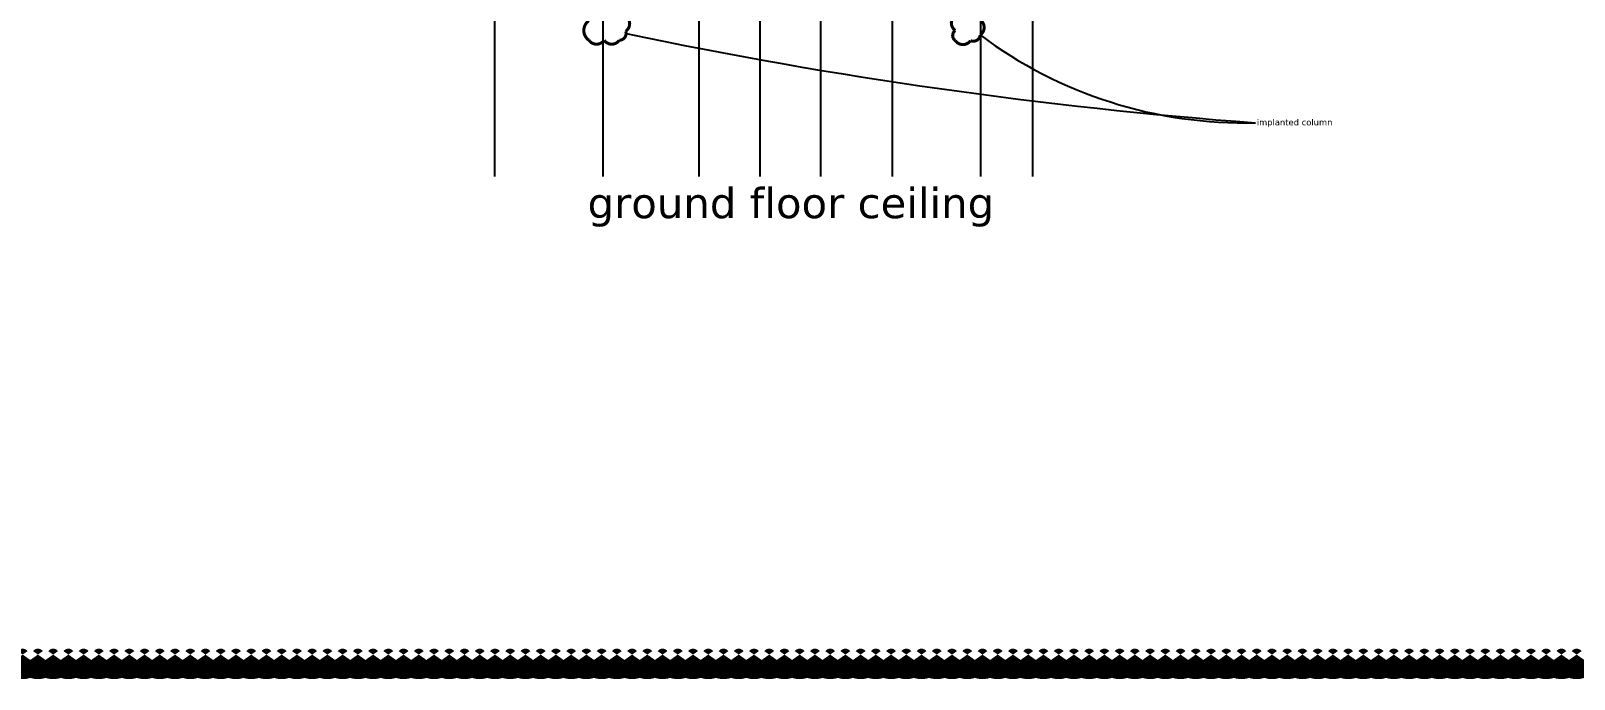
# Model space of a CAD drawing. Header units: inches. Extents: x -48 to 777, y -156 to 510.
# Drawn here: x 310.2 to 360.9, y 204.8 to 226 of the extents above; entities that cross this region are included whole.
import ezdxf

# ---------------------------------------------------------------- set-up
doc = ezdxf.new("R2010")
doc.units = ezdxf.units.IN
doc.header["$MEASUREMENT"] = 0
doc.layers.add('Str-Axes', color=8, linetype='Continuous')
doc.styles.add('ROMAND', font='verdana.ttf')

msp = doc.modelspace()

# ---------------------------------------------------------------- linework, layer by layer
at = {"color": 6, "const_width": 0.1}
for points in [[(328.56007, 225.72727, 0.52056705), (329.06007, 225.72727, 0.52056705), (329.56007, 225.72727, 0.52056705), (329.76736, 226.01998, 0.52056705), (329.76736, 226.51998, 0.52056705), (329.76736, 227.01998, 0.52056705), (329.76736, 227.51998, 0.52056705), (329.33761, 227.59023, 0.52056705), (328.83761, 227.59023, 0.52056705), (328.56007, 227.36777, 0.52056705), (328.56007, 226.86777, 0.52056705), (328.56007, 226.36777, 0.52056705)], [(340.58485, 225.71484, 0.52056705), (341.08485, 225.71484, 0.52056705), (341.40122, 225.89847, 0.52056705), (341.40122, 226.39847, 0.52056705), (341.40122, 226.89847, 0.52056705), (341.40122, 227.39847, 0.52056705), (341.06758, 227.56483, 0.52056705), (340.58485, 227.54755, 0.52056705), (340.58485, 227.04755, 0.52056705), (340.58485, 226.54755, 0.52056705), (340.58485, 226.04755, 0.52056705)]]:
    msp.add_lwpolyline(points, format="xyb", close=True, dxfattribs=at)
at = {"color": 6, "const_width": 1}
msp.add_lwpolyline([(309.72744, 205.39667, 0.52056705), (310.22744, 205.39667, 0.52056705), (310.72744, 205.39667, 0.52056705), (311.22744, 205.39667, 0.52056705), (311.72744, 205.39667, 0.52056705), (312.22744, 205.39667, 0.52056705), (312.72744, 205.39667, 0.52056705), (313.22744, 205.39667, 0.52056705), (313.72744, 205.39667, 0.52056705), (314.22744, 205.39667, 0.52056705), (314.72744, 205.39667, 0.52056705), (315.22744, 205.39667, 0.52056705), (315.72744, 205.39667, 0.52056705), (316.22744, 205.39667, 0.52056705), (316.72744, 205.39667, 0.52056705), (317.22744, 205.39667, 0.52056705), (317.72744, 205.39667, 0.52056705), (318.22744, 205.39667, 0.52056705), (318.72744, 205.39667, 0.52056705), (319.22744, 205.39667, 0.52056705), (319.72744, 205.39667, 0.52056705), (320.22744, 205.39667, 0.52056705), (320.72744, 205.39667, 0.52056705), (321.22744, 205.39667, 0.52056705), (321.72744, 205.39667, 0.52056705), (322.22744, 205.39667, 0.52056705), (322.72744, 205.39667, 0.52056705), (323.22744, 205.39667, 0.52056705), (323.72744, 205.39667, 0.52056705), (324.22744, 205.39667, 0.52056705), (324.72744, 205.39667, 0.52056705), (325.22744, 205.39667, 0.52056705), (325.72744, 205.39667, 0.52056705), (326.22744, 205.39667, 0.52056705), (326.72744, 205.39667, 0.52056705), (327.22744, 205.39667, 0.52056705), (327.72744, 205.39667, 0.52056705), (328.22744, 205.39667, 0.52056705), (328.72744, 205.39667, 0.52056705), (329.22744, 205.39667, 0.52056705), (329.72744, 205.39667, 0.52056705), (330.22744, 205.39667, 0.52056705), (330.72744, 205.39667, 0.52056705), (331.22744, 205.39667, 0.52056705), (331.72744, 205.39667, 0.52056705), (332.22744, 205.39667, 0.52056705), (332.72744, 205.39667, 0.52056705), (333.22744, 205.39667, 0.52056705), (333.72744, 205.39667, 0.52056705), (334.22744, 205.39667, 0.52056705), (334.72744, 205.39667, 0.52056705), (335.22744, 205.39667, 0.52056705), (335.72744, 205.39667, 0.52056705), (336.22744, 205.39667, 0.52056705), (336.72744, 205.39667, 0.52056705), (337.22744, 205.39667, 0.52056705), (337.72744, 205.39667, 0.52056705), (338.22744, 205.39667, 0.52056705), (338.72744, 205.39667, 0.52056705), (339.22744, 205.39667, 0.52056705), (339.72744, 205.39667, 0.52056705), (340.22744, 205.39667, 0.52056705), (340.72744, 205.39667, 0.52056705), (341.22744, 205.39667, 0.52056705), (341.72744, 205.39667, 0.52056705), (342.22744, 205.39667, 0.52056705), (342.72744, 205.39667, 0.52056705), (343.22744, 205.39667, 0.52056705), (343.72744, 205.39667, 0.52056705), (344.22744, 205.39667, 0.52056705), (344.72744, 205.39667, 0.52056705), (345.22744, 205.39667, 0.52056705), (345.72744, 205.39667, 0.52056705), (346.22744, 205.39667, 0.52056705), (346.72744, 205.39667, 0.52056705), (347.22744, 205.39667, 0.52056705), (347.72744, 205.39667, 0.52056705), (348.22744, 205.39667, 0.52056705), (348.72744, 205.39667, 0.52056705), (349.22744, 205.39667, 0.52056705), (349.72744, 205.39667, 0.52056705), (350.22744, 205.39667, 0.52056705), (350.72744, 205.39667, 0.52056705), (351.22744, 205.39667, 0.52056705), (351.72744, 205.39667, 0.52056705), (352.22744, 205.39667, 0.52056705), (352.72744, 205.39667, 0.52056705), (353.22744, 205.39667, 0.52056705), (353.72744, 205.39667, 0.52056705), (354.22744, 205.39667, 0.52056705), (354.72744, 205.39667, 0.52056705), (355.22744, 205.39667, 0.52056705), (355.72744, 205.39667, 0.52056705), (356.22744, 205.39667, 0.52056705), (356.72744, 205.39667, 0.52056705), (357.22744, 205.39667, 0.52056705), (357.72744, 205.39667, 0.52056705), (358.22744, 205.39667, 0.52056705), (358.72744, 205.39667, 0.52056705), (359.22744, 205.39667, 0.52056705), (359.72744, 205.39667, 0.52056705), (360.22744, 205.39667, 0.52056705), (360.72744, 205.39667, 0.52056705), (361.22744, 205.39667, 0.52056705), (361.72744, 205.39667, 0.52056705)], format="xyb", dxfattribs=at)
at = {"color": 6}
for centre, radius, start, end in [((362.40494, 381.79652), 159.22981, 258.1768721, 265.6902206), ((350.09769, 237.56064), 14.54767, 233.28814, 271.344329)]:
    msp.add_arc(centre, radius, start, end, dxfattribs=at)
at = {"layer": 'Str-Axes', "ltscale": 0.1}
for p, q in [((325.47678, 221.25688), (325.47678, 260.35831)), ((329.02678, 221.25688), (329.02678, 260.35831)), ((332.17678, 221.25688), (332.17678, 260.35831)), ((334.17678, 221.25688), (334.17678, 260.35831)), ((336.17678, 221.25688), (336.17678, 260.35831)), ((338.52678, 221.25688), (338.52678, 260.35831)), ((341.42678, 221.25688), (341.42678, 260.35831)), ((343.12678, 221.25688), (343.12678, 260.35831))]:
    msp.add_line(p, q, dxfattribs=at)

# ---------------------------------------------------------------- texts
at = {"color": 6, "attachment_point": 9, "style": 'ROMAND'}
for s, insert, char_height, width in [('implanted column', (352.96185, 222.87804), 0.2, 4.9894444), ('ground floor ceiling ', (341.85973, 219.60454), 1, 24.9472222)]:
    msp.add_mtext(s, dxfattribs=dict(at, insert=insert, char_height=char_height, width=width))

doc.saveas('drawing.dxf')
